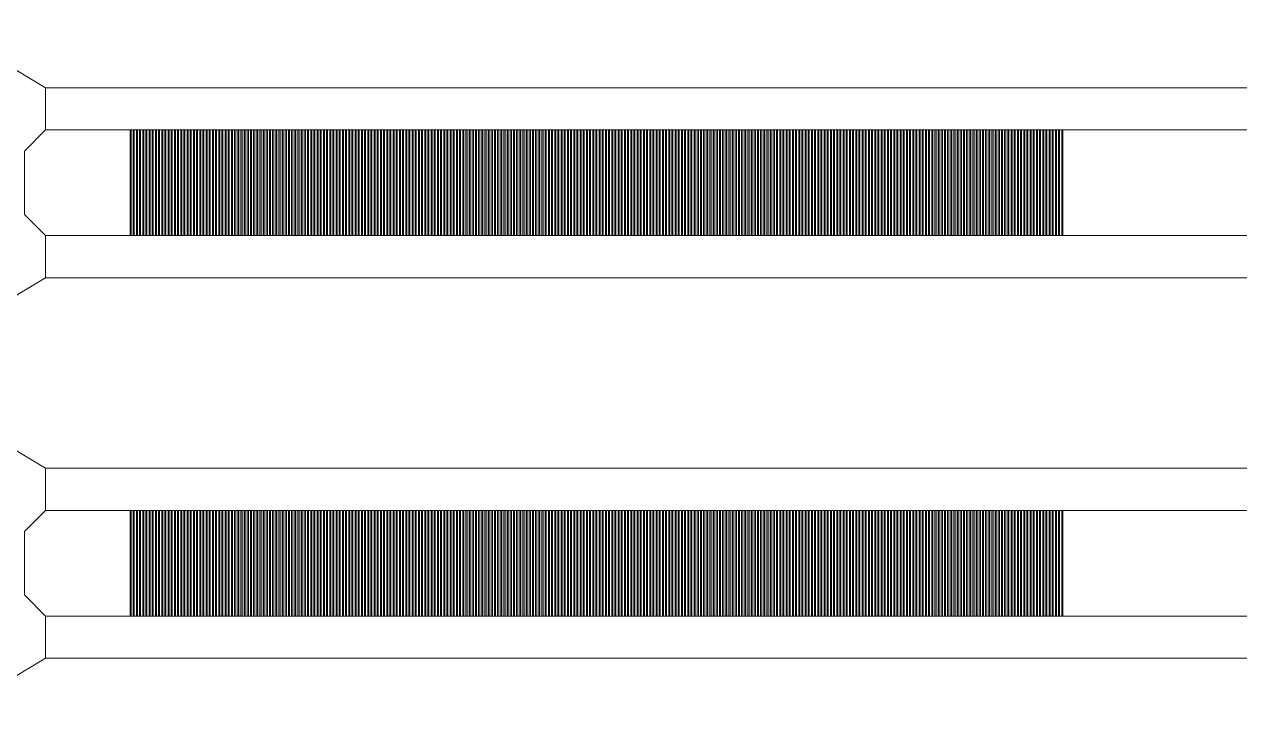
# Model space of a CAD drawing. Extents: x 1000 to 49000, y 2919 to 77300.
# Drawn here: x 39820 to 40395, y 40450 to 40780 of the extents above; entities that cross this region are included whole.
import ezdxf

# ---------------------------------------------------------------- set-up
doc = ezdxf.new("R2010")
doc.units = 13
doc.layers.add('Outer', color=1, linetype='Continuous', lineweight=0, true_color=0xff0000)

msp = doc.modelspace()

# ---------------------------------------------------------------- linework, layer by layer
at = {"layer": 'Outer'}
for points in [[(39780, 40780), (39830, 40750), (39830, 40730), (39820, 40720), (39820, 40690), (39830, 40680), (39830, 40660), (39780, 40630)], [(39830, 40730), (39830, 40750), (41340, 40750), (41340, 40730), (39830, 40730)], [(39870.5, 40680), (39870, 40680), (39870, 40730), (39870.5, 40730), (39870.5, 40680)], [(39872, 40680), (39871.5, 40680), (39871.5, 40730), (39872, 40730), (39872, 40680)], [(39873.5, 40680), (39873, 40680), (39873, 40730), (39873.5, 40730), (39873.5, 40680)], [(39875, 40680), (39874.5, 40680), (39874.5, 40730), (39875, 40730), (39875, 40680)], [(39876.5, 40680), (39876, 40680), (39876, 40730), (39876.5, 40730), (39876.5, 40680)], [(39878, 40680), (39877.5, 40680), (39877.5, 40730), (39878, 40730), (39878, 40680)], [(39879.5, 40680), (39879, 40680), (39879, 40730), (39879.5, 40730), (39879.5, 40680)], [(39881, 40680), (39880.5, 40680), (39880.5, 40730), (39881, 40730), (39881, 40680)], [(39882.5, 40680), (39882, 40680), (39882, 40730), (39882.5, 40730), (39882.5, 40680)], [(39884, 40680), (39883.5, 40680), (39883.5, 40730), (39884, 40730), (39884, 40680)], [(39885.5, 40680), (39885, 40680), (39885, 40730), (39885.5, 40730), (39885.5, 40680)], [(39887, 40680), (39886.5, 40680), (39886.5, 40730), (39887, 40730), (39887, 40680)], [(39888.5, 40680), (39888, 40680), (39888, 40730), (39888.5, 40730), (39888.5, 40680)], [(39890, 40680), (39889.5, 40680), (39889.5, 40730), (39890, 40730), (39890, 40680)], [(39891.5, 40680), (39891, 40680), (39891, 40730), (39891.5, 40730), (39891.5, 40680)], [(39893, 40680), (39892.5, 40680), (39892.5, 40730), (39893, 40730), (39893, 40680)], [(39894.5, 40680), (39894, 40680), (39894, 40730), (39894.5, 40730), (39894.5, 40680)], [(39896, 40680), (39895.5, 40680), (39895.5, 40730), (39896, 40730), (39896, 40680)], [(39897.5, 40680), (39897, 40680), (39897, 40730), (39897.5, 40730), (39897.5, 40680)], [(39899, 40680), (39898.5, 40680), (39898.5, 40730), (39899, 40730), (39899, 40680)], [(39900.5, 40680), (39900, 40680), (39900, 40730), (39900.5, 40730), (39900.5, 40680)], [(39902, 40680), (39901.5, 40680), (39901.5, 40730), (39902, 40730), (39902, 40680)], [(39903.5, 40680), (39903, 40680), (39903, 40730), (39903.5, 40730), (39903.5, 40680)], [(39905, 40680), (39904.5, 40680), (39904.5, 40730), (39905, 40730), (39905, 40680)], [(39906.5, 40680), (39906, 40680), (39906, 40730), (39906.5, 40730), (39906.5, 40680)], [(39908, 40680), (39907.5, 40680), (39907.5, 40730), (39908, 40730), (39908, 40680)], [(39909.5, 40680), (39909, 40680), (39909, 40730), (39909.5, 40730), (39909.5, 40680)], [(39911, 40680), (39910.5, 40680), (39910.5, 40730), (39911, 40730), (39911, 40680)], [(39912.5, 40680), (39912, 40680), (39912, 40730), (39912.5, 40730), (39912.5, 40680)], [(39914, 40680), (39913.5, 40680), (39913.5, 40730), (39914, 40730), (39914, 40680)], [(39915.5, 40680), (39915, 40680), (39915, 40730), (39915.5, 40730), (39915.5, 40680)], [(39917, 40680), (39916.5, 40680), (39916.5, 40730), (39917, 40730), (39917, 40680)], [(39918.5, 40680), (39918, 40680), (39918, 40730), (39918.5, 40730), (39918.5, 40680)], [(39920, 40680), (39919.5, 40680), (39919.5, 40730), (39920, 40730), (39920, 40680)], [(39921.5, 40680), (39921, 40680), (39921, 40730), (39921.5, 40730), (39921.5, 40680)], [(39923, 40680), (39922.5, 40680), (39922.5, 40730), (39923, 40730), (39923, 40680)], [(39924.5, 40680), (39924, 40680), (39924, 40730), (39924.5, 40730), (39924.5, 40680)], [(39926, 40680), (39925.5, 40680), (39925.5, 40730), (39926, 40730), (39926, 40680)], [(39927.5, 40680), (39927, 40680), (39927, 40730), (39927.5, 40730), (39927.5, 40680)], [(39929, 40680), (39928.5, 40680), (39928.5, 40730), (39929, 40730), (39929, 40680)], [(39930.5, 40680), (39930, 40680), (39930, 40730), (39930.5, 40730), (39930.5, 40680)], [(39932, 40680), (39931.5, 40680), (39931.5, 40730), (39932, 40730), (39932, 40680)], [(39933.5, 40680), (39933, 40680), (39933, 40730), (39933.5, 40730), (39933.5, 40680)], [(39935, 40680), (39934.5, 40680), (39934.5, 40730), (39935, 40730), (39935, 40680)], [(39936.5, 40680), (39936, 40680), (39936, 40730), (39936.5, 40730), (39936.5, 40680)], [(39938, 40680), (39937.5, 40680), (39937.5, 40730), (39938, 40730), (39938, 40680)], [(39939.5, 40680), (39939, 40680), (39939, 40730), (39939.5, 40730), (39939.5, 40680)], [(39941, 40680), (39940.5, 40680), (39940.5, 40730), (39941, 40730), (39941, 40680)], [(39942.5, 40680), (39942, 40680), (39942, 40730), (39942.5, 40730), (39942.5, 40680)], [(39944, 40680), (39943.5, 40680), (39943.5, 40730), (39944, 40730), (39944, 40680)], [(39945.5, 40680), (39945, 40680), (39945, 40730), (39945.5, 40730), (39945.5, 40680)], [(39947, 40680), (39946.5, 40680), (39946.5, 40730), (39947, 40730), (39947, 40680)], [(39948.5, 40680), (39948, 40680), (39948, 40730), (39948.5, 40730), (39948.5, 40680)], [(39950, 40680), (39949.5, 40680), (39949.5, 40730), (39950, 40730), (39950, 40680)], [(39951.5, 40680), (39951, 40680), (39951, 40730), (39951.5, 40730), (39951.5, 40680)], [(39953, 40680), (39952.5, 40680), (39952.5, 40730), (39953, 40730), (39953, 40680)], [(39954.5, 40680), (39954, 40680), (39954, 40730), (39954.5, 40730), (39954.5, 40680)], [(39956, 40680), (39955.5, 40680), (39955.5, 40730), (39956, 40730), (39956, 40680)], [(39957.5, 40680), (39957, 40680), (39957, 40730), (39957.5, 40730), (39957.5, 40680)], [(39959, 40680), (39958.5, 40680), (39958.5, 40730), (39959, 40730), (39959, 40680)], [(39960.5, 40680), (39960, 40680), (39960, 40730), (39960.5, 40730), (39960.5, 40680)], [(39962, 40680), (39961.5, 40680), (39961.5, 40730), (39962, 40730), (39962, 40680)], [(39963.5, 40680), (39963, 40680), (39963, 40730), (39963.5, 40730), (39963.5, 40680)], [(39965, 40680), (39964.5, 40680), (39964.5, 40730), (39965, 40730), (39965, 40680)], [(39966.5, 40680), (39966, 40680), (39966, 40730), (39966.5, 40730), (39966.5, 40680)], [(39968, 40680), (39967.5, 40680), (39967.5, 40730), (39968, 40730), (39968, 40680)], [(39969.5, 40680), (39969, 40680), (39969, 40730), (39969.5, 40730), (39969.5, 40680)], [(39971, 40680), (39970.5, 40680), (39970.5, 40730), (39971, 40730), (39971, 40680)], [(39972.5, 40680), (39972, 40680), (39972, 40730), (39972.5, 40730), (39972.5, 40680)], [(39974, 40680), (39973.5, 40680), (39973.5, 40730), (39974, 40730), (39974, 40680)], [(39975.5, 40680), (39975, 40680), (39975, 40730), (39975.5, 40730), (39975.5, 40680)], [(39977, 40680), (39976.5, 40680), (39976.5, 40730), (39977, 40730), (39977, 40680)], [(39978.5, 40680), (39978, 40680), (39978, 40730), (39978.5, 40730), (39978.5, 40680)], [(39980, 40680), (39979.5, 40680), (39979.5, 40730), (39980, 40730), (39980, 40680)], [(39981.5, 40680), (39981, 40680), (39981, 40730), (39981.5, 40730), (39981.5, 40680)], [(39983, 40680), (39982.5, 40680), (39982.5, 40730), (39983, 40730), (39983, 40680)], [(39984.5, 40680), (39984, 40680), (39984, 40730), (39984.5, 40730), (39984.5, 40680)], [(39986, 40680), (39985.5, 40680), (39985.5, 40730), (39986, 40730), (39986, 40680)], [(39987.5, 40680), (39987, 40680), (39987, 40730), (39987.5, 40730), (39987.5, 40680)], [(39989, 40680), (39988.5, 40680), (39988.5, 40730), (39989, 40730), (39989, 40680)], [(39990.5, 40680), (39990, 40680), (39990, 40730), (39990.5, 40730), (39990.5, 40680)], [(39992, 40680), (39991.5, 40680), (39991.5, 40730), (39992, 40730), (39992, 40680)], [(39993.5, 40680), (39993, 40680), (39993, 40730), (39993.5, 40730), (39993.5, 40680)], [(39995, 40680), (39994.5, 40680), (39994.5, 40730), (39995, 40730), (39995, 40680)], [(39996.5, 40680), (39996, 40680), (39996, 40730), (39996.5, 40730), (39996.5, 40680)], [(39998, 40680), (39997.5, 40680), (39997.5, 40730), (39998, 40730), (39998, 40680)], [(39999.5, 40680), (39999, 40680), (39999, 40730), (39999.5, 40730), (39999.5, 40680)], [(40001, 40680), (40000.5, 40680), (40000.5, 40730), (40001, 40730), (40001, 40680)], [(40002.5, 40680), (40002, 40680), (40002, 40730), (40002.5, 40730), (40002.5, 40680)], [(40004, 40680), (40003.5, 40680), (40003.5, 40730), (40004, 40730), (40004, 40680)], [(40005.5, 40680), (40005, 40680), (40005, 40730), (40005.5, 40730), (40005.5, 40680)], [(40007, 40680), (40006.5, 40680), (40006.5, 40730), (40007, 40730), (40007, 40680)], [(40008.5, 40680), (40008, 40680), (40008, 40730), (40008.5, 40730), (40008.5, 40680)], [(40010, 40680), (40009.5, 40680), (40009.5, 40730), (40010, 40730), (40010, 40680)], [(40011.5, 40680), (40011, 40680), (40011, 40730), (40011.5, 40730), (40011.5, 40680)], [(40013, 40680), (40012.5, 40680), (40012.5, 40730), (40013, 40730), (40013, 40680)], [(40014.5, 40680), (40014, 40680), (40014, 40730), (40014.5, 40730), (40014.5, 40680)], [(40016, 40680), (40015.5, 40680), (40015.5, 40730), (40016, 40730), (40016, 40680)], [(40017.5, 40680), (40017, 40680), (40017, 40730), (40017.5, 40730), (40017.5, 40680)], [(40019, 40680), (40018.5, 40680), (40018.5, 40730), (40019, 40730), (40019, 40680)], [(40020.5, 40680), (40020, 40680), (40020, 40730), (40020.5, 40730), (40020.5, 40680)], [(40022, 40680), (40021.5, 40680), (40021.5, 40730), (40022, 40730), (40022, 40680)], [(40023.5, 40680), (40023, 40680), (40023, 40730), (40023.5, 40730), (40023.5, 40680)], [(40025, 40680), (40024.5, 40680), (40024.5, 40730), (40025, 40730), (40025, 40680)], [(40026.5, 40680), (40026, 40680), (40026, 40730), (40026.5, 40730), (40026.5, 40680)], [(40028, 40680), (40027.5, 40680), (40027.5, 40730), (40028, 40730), (40028, 40680)], [(40029.5, 40680), (40029, 40680), (40029, 40730), (40029.5, 40730), (40029.5, 40680)], [(40031, 40680), (40030.5, 40680), (40030.5, 40730), (40031, 40730), (40031, 40680)], [(40032.5, 40680), (40032, 40680), (40032, 40730), (40032.5, 40730), (40032.5, 40680)], [(40034, 40680), (40033.5, 40680), (40033.5, 40730), (40034, 40730), (40034, 40680)], [(40035.5, 40680), (40035, 40680), (40035, 40730), (40035.5, 40730), (40035.5, 40680)], [(40037, 40680), (40036.5, 40680), (40036.5, 40730), (40037, 40730), (40037, 40680)], [(40038.5, 40680), (40038, 40680), (40038, 40730), (40038.5, 40730), (40038.5, 40680)], [(40040, 40680), (40039.5, 40680), (40039.5, 40730), (40040, 40730), (40040, 40680)], [(40041.5, 40680), (40041, 40680), (40041, 40730), (40041.5, 40730), (40041.5, 40680)], [(40043, 40680), (40042.5, 40680), (40042.5, 40730), (40043, 40730), (40043, 40680)], [(40044.5, 40680), (40044, 40680), (40044, 40730), (40044.5, 40730), (40044.5, 40680)], [(40046, 40680), (40045.5, 40680), (40045.5, 40730), (40046, 40730), (40046, 40680)], [(40047.5, 40680), (40047, 40680), (40047, 40730), (40047.5, 40730), (40047.5, 40680)], [(40049, 40680), (40048.5, 40680), (40048.5, 40730), (40049, 40730), (40049, 40680)], [(40050.5, 40680), (40050, 40680), (40050, 40730), (40050.5, 40730), (40050.5, 40680)], [(40052, 40680), (40051.5, 40680), (40051.5, 40730), (40052, 40730), (40052, 40680)], [(40053.5, 40680), (40053, 40680), (40053, 40730), (40053.5, 40730), (40053.5, 40680)], [(40055, 40680), (40054.5, 40680), (40054.5, 40730), (40055, 40730), (40055, 40680)], [(40056.5, 40680), (40056, 40680), (40056, 40730), (40056.5, 40730), (40056.5, 40680)], [(40058, 40680), (40057.5, 40680), (40057.5, 40730), (40058, 40730), (40058, 40680)], [(40059.5, 40680), (40059, 40680), (40059, 40730), (40059.5, 40730), (40059.5, 40680)], [(40061, 40680), (40060.5, 40680), (40060.5, 40730), (40061, 40730), (40061, 40680)], [(40062.5, 40680), (40062, 40680), (40062, 40730), (40062.5, 40730), (40062.5, 40680)], [(40064, 40680), (40063.5, 40680), (40063.5, 40730), (40064, 40730), (40064, 40680)], [(40065.5, 40680), (40065, 40680), (40065, 40730), (40065.5, 40730), (40065.5, 40680)], [(40067, 40680), (40066.5, 40680), (40066.5, 40730), (40067, 40730), (40067, 40680)], [(40068.5, 40680), (40068, 40680), (40068, 40730), (40068.5, 40730), (40068.5, 40680)], [(40070, 40680), (40069.5, 40680), (40069.5, 40730), (40070, 40730), (40070, 40680)], [(40071.5, 40680), (40071, 40680), (40071, 40730), (40071.5, 40730), (40071.5, 40680)], [(40073, 40680), (40072.5, 40680), (40072.5, 40730), (40073, 40730), (40073, 40680)], [(40074.5, 40680), (40074, 40680), (40074, 40730), (40074.5, 40730), (40074.5, 40680)], [(40076, 40680), (40075.5, 40680), (40075.5, 40730), (40076, 40730), (40076, 40680)], [(40077.5, 40680), (40077, 40680), (40077, 40730), (40077.5, 40730), (40077.5, 40680)], [(40079, 40680), (40078.5, 40680), (40078.5, 40730), (40079, 40730), (40079, 40680)], [(40080.5, 40680), (40080, 40680), (40080, 40730), (40080.5, 40730), (40080.5, 40680)], [(40082, 40680), (40081.5, 40680), (40081.5, 40730), (40082, 40730), (40082, 40680)], [(40083.5, 40680), (40083, 40680), (40083, 40730), (40083.5, 40730), (40083.5, 40680)], [(40085, 40680), (40084.5, 40680), (40084.5, 40730), (40085, 40730), (40085, 40680)], [(40086.5, 40680), (40086, 40680), (40086, 40730), (40086.5, 40730), (40086.5, 40680)], [(40088, 40680), (40087.5, 40680), (40087.5, 40730), (40088, 40730), (40088, 40680)], [(40089.5, 40680), (40089, 40680), (40089, 40730), (40089.5, 40730), (40089.5, 40680)], [(40091, 40680), (40090.5, 40680), (40090.5, 40730), (40091, 40730), (40091, 40680)], [(40092.5, 40680), (40092, 40680), (40092, 40730), (40092.5, 40730), (40092.5, 40680)], [(40094, 40680), (40093.5, 40680), (40093.5, 40730), (40094, 40730), (40094, 40680)], [(40095.5, 40680), (40095, 40680), (40095, 40730), (40095.5, 40730), (40095.5, 40680)], [(40097, 40680), (40096.5, 40680), (40096.5, 40730), (40097, 40730), (40097, 40680)], [(40098.5, 40680), (40098, 40680), (40098, 40730), (40098.5, 40730), (40098.5, 40680)], [(40100, 40680), (40099.5, 40680), (40099.5, 40730), (40100, 40730), (40100, 40680)], [(40101.5, 40680), (40101, 40680), (40101, 40730), (40101.5, 40730), (40101.5, 40680)], [(40103, 40680), (40102.5, 40680), (40102.5, 40730), (40103, 40730), (40103, 40680)], [(40104.5, 40680), (40104, 40680), (40104, 40730), (40104.5, 40730), (40104.5, 40680)], [(40106, 40680), (40105.5, 40680), (40105.5, 40730), (40106, 40730), (40106, 40680)], [(40107.5, 40680), (40107, 40680), (40107, 40730), (40107.5, 40730), (40107.5, 40680)], [(40109, 40680), (40108.5, 40680), (40108.5, 40730), (40109, 40730), (40109, 40680)], [(40110.5, 40680), (40110, 40680), (40110, 40730), (40110.5, 40730), (40110.5, 40680)], [(40112, 40680), (40111.5, 40680), (40111.5, 40730), (40112, 40730), (40112, 40680)], [(40113.5, 40680), (40113, 40680), (40113, 40730), (40113.5, 40730), (40113.5, 40680)], [(40115, 40680), (40114.5, 40680), (40114.5, 40730), (40115, 40730), (40115, 40680)], [(40116.5, 40680), (40116, 40680), (40116, 40730), (40116.5, 40730), (40116.5, 40680)], [(40118, 40680), (40117.5, 40680), (40117.5, 40730), (40118, 40730), (40118, 40680)], [(40119.5, 40680), (40119, 40680), (40119, 40730), (40119.5, 40730), (40119.5, 40680)], [(40121, 40680), (40120.5, 40680), (40120.5, 40730), (40121, 40730), (40121, 40680)], [(40122.5, 40680), (40122, 40680), (40122, 40730), (40122.5, 40730), (40122.5, 40680)], [(40124, 40680), (40123.5, 40680), (40123.5, 40730), (40124, 40730), (40124, 40680)], [(40125.5, 40680), (40125, 40680), (40125, 40730), (40125.5, 40730), (40125.5, 40680)], [(40127, 40680), (40126.5, 40680), (40126.5, 40730), (40127, 40730), (40127, 40680)], [(40128.5, 40680), (40128, 40680), (40128, 40730), (40128.5, 40730), (40128.5, 40680)], [(40130, 40680), (40129.5, 40680), (40129.5, 40730), (40130, 40730), (40130, 40680)], [(40131.5, 40680), (40131, 40680), (40131, 40730), (40131.5, 40730), (40131.5, 40680)], [(40133, 40680), (40132.5, 40680), (40132.5, 40730), (40133, 40730), (40133, 40680)], [(40134.5, 40680), (40134, 40680), (40134, 40730), (40134.5, 40730), (40134.5, 40680)], [(40136, 40680), (40135.5, 40680), (40135.5, 40730), (40136, 40730), (40136, 40680)], [(40137.5, 40680), (40137, 40680), (40137, 40730), (40137.5, 40730), (40137.5, 40680)], [(40139, 40680), (40138.5, 40680), (40138.5, 40730), (40139, 40730), (40139, 40680)], [(40140.5, 40680), (40140, 40680), (40140, 40730), (40140.5, 40730), (40140.5, 40680)], [(40142, 40680), (40141.5, 40680), (40141.5, 40730), (40142, 40730), (40142, 40680)], [(40143.5, 40680), (40143, 40680), (40143, 40730), (40143.5, 40730), (40143.5, 40680)], [(40145, 40680), (40144.5, 40680), (40144.5, 40730), (40145, 40730), (40145, 40680)], [(40146.5, 40680), (40146, 40680), (40146, 40730), (40146.5, 40730), (40146.5, 40680)], [(40148, 40680), (40147.5, 40680), (40147.5, 40730), (40148, 40730), (40148, 40680)], [(40149.5, 40680), (40149, 40680), (40149, 40730), (40149.5, 40730), (40149.5, 40680)], [(40151, 40680), (40150.5, 40680), (40150.5, 40730), (40151, 40730), (40151, 40680)], [(40152.5, 40680), (40152, 40680), (40152, 40730), (40152.5, 40730), (40152.5, 40680)], [(40154, 40680), (40153.5, 40680), (40153.5, 40730), (40154, 40730), (40154, 40680)], [(40155.5, 40680), (40155, 40680), (40155, 40730), (40155.5, 40730), (40155.5, 40680)], [(40157, 40680), (40156.5, 40680), (40156.5, 40730), (40157, 40730), (40157, 40680)], [(40158.5, 40680), (40158, 40680), (40158, 40730), (40158.5, 40730), (40158.5, 40680)], [(40160, 40680), (40159.5, 40680), (40159.5, 40730), (40160, 40730), (40160, 40680)], [(40161.5, 40680), (40161, 40680), (40161, 40730), (40161.5, 40730), (40161.5, 40680)], [(40163, 40680), (40162.5, 40680), (40162.5, 40730), (40163, 40730), (40163, 40680)], [(40164.5, 40680), (40164, 40680), (40164, 40730), (40164.5, 40730), (40164.5, 40680)], [(40166, 40680), (40165.5, 40680), (40165.5, 40730), (40166, 40730), (40166, 40680)], [(40167.5, 40680), (40167, 40680), (40167, 40730), (40167.5, 40730), (40167.5, 40680)], [(40169, 40680), (40168.5, 40680), (40168.5, 40730), (40169, 40730), (40169, 40680)], [(40170.5, 40680), (40170, 40680), (40170, 40730), (40170.5, 40730), (40170.5, 40680)], [(40172, 40680), (40171.5, 40680), (40171.5, 40730), (40172, 40730), (40172, 40680)], [(40173.5, 40680), (40173, 40680), (40173, 40730), (40173.5, 40730), (40173.5, 40680)], [(40175, 40680), (40174.5, 40680), (40174.5, 40730), (40175, 40730), (40175, 40680)], [(40176.5, 40680), (40176, 40680), (40176, 40730), (40176.5, 40730), (40176.5, 40680)], [(40178, 40680), (40177.5, 40680), (40177.5, 40730), (40178, 40730), (40178, 40680)], [(40179.5, 40680), (40179, 40680), (40179, 40730), (40179.5, 40730), (40179.5, 40680)], [(40181, 40680), (40180.5, 40680), (40180.5, 40730), (40181, 40730), (40181, 40680)], [(40182.5, 40680), (40182, 40680), (40182, 40730), (40182.5, 40730), (40182.5, 40680)], [(40184, 40680), (40183.5, 40680), (40183.5, 40730), (40184, 40730), (40184, 40680)], [(40185.5, 40680), (40185, 40680), (40185, 40730), (40185.5, 40730), (40185.5, 40680)], [(40187, 40680), (40186.5, 40680), (40186.5, 40730), (40187, 40730), (40187, 40680)], [(40188.5, 40680), (40188, 40680), (40188, 40730), (40188.5, 40730), (40188.5, 40680)], [(40190, 40680), (40189.5, 40680), (40189.5, 40730), (40190, 40730), (40190, 40680)], [(40191.5, 40680), (40191, 40680), (40191, 40730), (40191.5, 40730), (40191.5, 40680)], [(40193, 40680), (40192.5, 40680), (40192.5, 40730), (40193, 40730), (40193, 40680)], [(40194.5, 40680), (40194, 40680), (40194, 40730), (40194.5, 40730), (40194.5, 40680)], [(40196, 40680), (40195.5, 40680), (40195.5, 40730), (40196, 40730), (40196, 40680)], [(40197.5, 40680), (40197, 40680), (40197, 40730), (40197.5, 40730), (40197.5, 40680)], [(40199, 40680), (40198.5, 40680), (40198.5, 40730), (40199, 40730), (40199, 40680)], [(40200.5, 40680), (40200, 40680), (40200, 40730), (40200.5, 40730), (40200.5, 40680)], [(40202, 40680), (40201.5, 40680), (40201.5, 40730), (40202, 40730), (40202, 40680)], [(40203.5, 40680), (40203, 40680), (40203, 40730), (40203.5, 40730), (40203.5, 40680)], [(40205, 40680), (40204.5, 40680), (40204.5, 40730), (40205, 40730), (40205, 40680)], [(40206.5, 40680), (40206, 40680), (40206, 40730), (40206.5, 40730), (40206.5, 40680)], [(40208, 40680), (40207.5, 40680), (40207.5, 40730), (40208, 40730), (40208, 40680)], [(40209.5, 40680), (40209, 40680), (40209, 40730), (40209.5, 40730), (40209.5, 40680)], [(40211, 40680), (40210.5, 40680), (40210.5, 40730), (40211, 40730), (40211, 40680)], [(40212.5, 40680), (40212, 40680), (40212, 40730), (40212.5, 40730), (40212.5, 40680)], [(40214, 40680), (40213.5, 40680), (40213.5, 40730), (40214, 40730), (40214, 40680)], [(40215.5, 40680), (40215, 40680), (40215, 40730), (40215.5, 40730), (40215.5, 40680)], [(40217, 40680), (40216.5, 40680), (40216.5, 40730), (40217, 40730), (40217, 40680)], [(40218.5, 40680), (40218, 40680), (40218, 40730), (40218.5, 40730), (40218.5, 40680)], [(40220, 40680), (40219.5, 40680), (40219.5, 40730), (40220, 40730), (40220, 40680)], [(40221.5, 40680), (40221, 40680), (40221, 40730), (40221.5, 40730), (40221.5, 40680)], [(40223, 40680), (40222.5, 40680), (40222.5, 40730), (40223, 40730), (40223, 40680)], [(40224.5, 40680), (40224, 40680), (40224, 40730), (40224.5, 40730), (40224.5, 40680)], [(40226, 40680), (40225.5, 40680), (40225.5, 40730), (40226, 40730), (40226, 40680)], [(40227.5, 40680), (40227, 40680), (40227, 40730), (40227.5, 40730), (40227.5, 40680)], [(40229, 40680), (40228.5, 40680), (40228.5, 40730), (40229, 40730), (40229, 40680)], [(40230.5, 40680), (40230, 40680), (40230, 40730), (40230.5, 40730), (40230.5, 40680)], [(40232, 40680), (40231.5, 40680), (40231.5, 40730), (40232, 40730), (40232, 40680)], [(40233.5, 40680), (40233, 40680), (40233, 40730), (40233.5, 40730), (40233.5, 40680)], [(40235, 40680), (40234.5, 40680), (40234.5, 40730), (40235, 40730), (40235, 40680)], [(40236.5, 40680), (40236, 40680), (40236, 40730), (40236.5, 40730), (40236.5, 40680)], [(40238, 40680), (40237.5, 40680), (40237.5, 40730), (40238, 40730), (40238, 40680)], [(40239.5, 40680), (40239, 40680), (40239, 40730), (40239.5, 40730), (40239.5, 40680)], [(40241, 40680), (40240.5, 40680), (40240.5, 40730), (40241, 40730), (40241, 40680)], [(40242.5, 40680), (40242, 40680), (40242, 40730), (40242.5, 40730), (40242.5, 40680)], [(40244, 40680), (40243.5, 40680), (40243.5, 40730), (40244, 40730), (40244, 40680)], [(40245.5, 40680), (40245, 40680), (40245, 40730), (40245.5, 40730), (40245.5, 40680)], [(40247, 40680), (40246.5, 40680), (40246.5, 40730), (40247, 40730), (40247, 40680)], [(40248.5, 40680), (40248, 40680), (40248, 40730), (40248.5, 40730), (40248.5, 40680)], [(40250, 40680), (40249.5, 40680), (40249.5, 40730), (40250, 40730), (40250, 40680)], [(40251.5, 40680), (40251, 40680), (40251, 40730), (40251.5, 40730), (40251.5, 40680)], [(40253, 40680), (40252.5, 40680), (40252.5, 40730), (40253, 40730), (40253, 40680)], [(40254.5, 40680), (40254, 40680), (40254, 40730), (40254.5, 40730), (40254.5, 40680)], [(40256, 40680), (40255.5, 40680), (40255.5, 40730), (40256, 40730), (40256, 40680)], [(40257.5, 40680), (40257, 40680), (40257, 40730), (40257.5, 40730), (40257.5, 40680)], [(40259, 40680), (40258.5, 40680), (40258.5, 40730), (40259, 40730), (40259, 40680)], [(40260.5, 40680), (40260, 40680), (40260, 40730), (40260.5, 40730), (40260.5, 40680)], [(40262, 40680), (40261.5, 40680), (40261.5, 40730), (40262, 40730), (40262, 40680)], [(40263.5, 40680), (40263, 40680), (40263, 40730), (40263.5, 40730), (40263.5, 40680)], [(40265, 40680), (40264.5, 40680), (40264.5, 40730), (40265, 40730), (40265, 40680)], [(40266.5, 40680), (40266, 40680), (40266, 40730), (40266.5, 40730), (40266.5, 40680)], [(40268, 40680), (40267.5, 40680), (40267.5, 40730), (40268, 40730), (40268, 40680)], [(40269.5, 40680), (40269, 40680), (40269, 40730), (40269.5, 40730), (40269.5, 40680)], [(40271, 40680), (40270.5, 40680), (40270.5, 40730), (40271, 40730), (40271, 40680)], [(40272.5, 40680), (40272, 40680), (40272, 40730), (40272.5, 40730), (40272.5, 40680)], [(40274, 40680), (40273.5, 40680), (40273.5, 40730), (40274, 40730), (40274, 40680)], [(40275.5, 40680), (40275, 40680), (40275, 40730), (40275.5, 40730), (40275.5, 40680)], [(40277, 40680), (40276.5, 40680), (40276.5, 40730), (40277, 40730), (40277, 40680)], [(40278.5, 40680), (40278, 40680), (40278, 40730), (40278.5, 40730), (40278.5, 40680)], [(40280, 40680), (40279.5, 40680), (40279.5, 40730), (40280, 40730), (40280, 40680)], [(40281.5, 40680), (40281, 40680), (40281, 40730), (40281.5, 40730), (40281.5, 40680)], [(40283, 40680), (40282.5, 40680), (40282.5, 40730), (40283, 40730), (40283, 40680)], [(40284.5, 40680), (40284, 40680), (40284, 40730), (40284.5, 40730), (40284.5, 40680)], [(40286, 40680), (40285.5, 40680), (40285.5, 40730), (40286, 40730), (40286, 40680)], [(40287.5, 40680), (40287, 40680), (40287, 40730), (40287.5, 40730), (40287.5, 40680)], [(40289, 40680), (40288.5, 40680), (40288.5, 40730), (40289, 40730), (40289, 40680)], [(40290.5, 40680), (40290, 40680), (40290, 40730), (40290.5, 40730), (40290.5, 40680)], [(40292, 40680), (40291.5, 40680), (40291.5, 40730), (40292, 40730), (40292, 40680)], [(40293.5, 40680), (40293, 40680), (40293, 40730), (40293.5, 40730), (40293.5, 40680)], [(40295, 40680), (40294.5, 40680), (40294.5, 40730), (40295, 40730), (40295, 40680)], [(40296.5, 40680), (40296, 40680), (40296, 40730), (40296.5, 40730), (40296.5, 40680)], [(40298, 40680), (40297.5, 40680), (40297.5, 40730), (40298, 40730), (40298, 40680)], [(40299.5, 40680), (40299, 40680), (40299, 40730), (40299.5, 40730), (40299.5, 40680)], [(40301, 40680), (40300.5, 40680), (40300.5, 40730), (40301, 40730), (40301, 40680)], [(40302.5, 40680), (40302, 40680), (40302, 40730), (40302.5, 40730), (40302.5, 40680)], [(40304, 40680), (40303.5, 40680), (40303.5, 40730), (40304, 40730), (40304, 40680)], [(40305.5, 40680), (40305, 40680), (40305, 40730), (40305.5, 40730), (40305.5, 40680)], [(40307, 40680), (40306.5, 40680), (40306.5, 40730), (40307, 40730), (40307, 40680)], [(40308.5, 40680), (40308, 40680), (40308, 40730), (40308.5, 40730), (40308.5, 40680)], [(40310, 40680), (40309.5, 40680), (40309.5, 40730), (40310, 40730), (40310, 40680)], [(40311.5, 40680), (40311, 40680), (40311, 40730), (40311.5, 40730), (40311.5, 40680)], [(39830, 40680), (39830, 40660), (41340, 40660), (41340, 40680), (39830, 40680)], [(39780, 40600), (39830, 40570), (39830, 40550), (39820, 40540), (39820, 40510), (39830, 40500), (39830, 40480), (39780, 40450)], [(39830, 40550), (39830, 40570), (41340, 40570), (41340, 40550), (39830, 40550)], [(39870.5, 40500), (39870, 40500), (39870, 40550), (39870.5, 40550), (39870.5, 40500)], [(39872, 40500), (39871.5, 40500), (39871.5, 40550), (39872, 40550), (39872, 40500)], [(39873.5, 40500), (39873, 40500), (39873, 40550), (39873.5, 40550), (39873.5, 40500)], [(39875, 40500), (39874.5, 40500), (39874.5, 40550), (39875, 40550), (39875, 40500)], [(39876.5, 40500), (39876, 40500), (39876, 40550), (39876.5, 40550), (39876.5, 40500)], [(39878, 40500), (39877.5, 40500), (39877.5, 40550), (39878, 40550), (39878, 40500)], [(39879.5, 40500), (39879, 40500), (39879, 40550), (39879.5, 40550), (39879.5, 40500)], [(39881, 40500), (39880.5, 40500), (39880.5, 40550), (39881, 40550), (39881, 40500)], [(39882.5, 40500), (39882, 40500), (39882, 40550), (39882.5, 40550), (39882.5, 40500)], [(39884, 40500), (39883.5, 40500), (39883.5, 40550), (39884, 40550), (39884, 40500)], [(39885.5, 40500), (39885, 40500), (39885, 40550), (39885.5, 40550), (39885.5, 40500)], [(39887, 40500), (39886.5, 40500), (39886.5, 40550), (39887, 40550), (39887, 40500)], [(39888.5, 40500), (39888, 40500), (39888, 40550), (39888.5, 40550), (39888.5, 40500)], [(39890, 40500), (39889.5, 40500), (39889.5, 40550), (39890, 40550), (39890, 40500)], [(39891.5, 40500), (39891, 40500), (39891, 40550), (39891.5, 40550), (39891.5, 40500)], [(39893, 40500), (39892.5, 40500), (39892.5, 40550), (39893, 40550), (39893, 40500)], [(39894.5, 40500), (39894, 40500), (39894, 40550), (39894.5, 40550), (39894.5, 40500)], [(39896, 40500), (39895.5, 40500), (39895.5, 40550), (39896, 40550), (39896, 40500)], [(39897.5, 40500), (39897, 40500), (39897, 40550), (39897.5, 40550), (39897.5, 40500)], [(39899, 40500), (39898.5, 40500), (39898.5, 40550), (39899, 40550), (39899, 40500)], [(39900.5, 40500), (39900, 40500), (39900, 40550), (39900.5, 40550), (39900.5, 40500)], [(39902, 40500), (39901.5, 40500), (39901.5, 40550), (39902, 40550), (39902, 40500)], [(39903.5, 40500), (39903, 40500), (39903, 40550), (39903.5, 40550), (39903.5, 40500)], [(39905, 40500), (39904.5, 40500), (39904.5, 40550), (39905, 40550), (39905, 40500)], [(39906.5, 40500), (39906, 40500), (39906, 40550), (39906.5, 40550), (39906.5, 40500)], [(39908, 40500), (39907.5, 40500), (39907.5, 40550), (39908, 40550), (39908, 40500)], [(39909.5, 40500), (39909, 40500), (39909, 40550), (39909.5, 40550), (39909.5, 40500)], [(39911, 40500), (39910.5, 40500), (39910.5, 40550), (39911, 40550), (39911, 40500)], [(39912.5, 40500), (39912, 40500), (39912, 40550), (39912.5, 40550), (39912.5, 40500)], [(39914, 40500), (39913.5, 40500), (39913.5, 40550), (39914, 40550), (39914, 40500)], [(39915.5, 40500), (39915, 40500), (39915, 40550), (39915.5, 40550), (39915.5, 40500)], [(39917, 40500), (39916.5, 40500), (39916.5, 40550), (39917, 40550), (39917, 40500)], [(39918.5, 40500), (39918, 40500), (39918, 40550), (39918.5, 40550), (39918.5, 40500)], [(39920, 40500), (39919.5, 40500), (39919.5, 40550), (39920, 40550), (39920, 40500)], [(39921.5, 40500), (39921, 40500), (39921, 40550), (39921.5, 40550), (39921.5, 40500)], [(39923, 40500), (39922.5, 40500), (39922.5, 40550), (39923, 40550), (39923, 40500)], [(39924.5, 40500), (39924, 40500), (39924, 40550), (39924.5, 40550), (39924.5, 40500)], [(39926, 40500), (39925.5, 40500), (39925.5, 40550), (39926, 40550), (39926, 40500)], [(39927.5, 40500), (39927, 40500), (39927, 40550), (39927.5, 40550), (39927.5, 40500)], [(39929, 40500), (39928.5, 40500), (39928.5, 40550), (39929, 40550), (39929, 40500)], [(39930.5, 40500), (39930, 40500), (39930, 40550), (39930.5, 40550), (39930.5, 40500)], [(39932, 40500), (39931.5, 40500), (39931.5, 40550), (39932, 40550), (39932, 40500)], [(39933.5, 40500), (39933, 40500), (39933, 40550), (39933.5, 40550), (39933.5, 40500)], [(39935, 40500), (39934.5, 40500), (39934.5, 40550), (39935, 40550), (39935, 40500)], [(39936.5, 40500), (39936, 40500), (39936, 40550), (39936.5, 40550), (39936.5, 40500)], [(39938, 40500), (39937.5, 40500), (39937.5, 40550), (39938, 40550), (39938, 40500)], [(39939.5, 40500), (39939, 40500), (39939, 40550), (39939.5, 40550), (39939.5, 40500)], [(39941, 40500), (39940.5, 40500), (39940.5, 40550), (39941, 40550), (39941, 40500)], [(39942.5, 40500), (39942, 40500), (39942, 40550), (39942.5, 40550), (39942.5, 40500)], [(39944, 40500), (39943.5, 40500), (39943.5, 40550), (39944, 40550), (39944, 40500)], [(39945.5, 40500), (39945, 40500), (39945, 40550), (39945.5, 40550), (39945.5, 40500)], [(39947, 40500), (39946.5, 40500), (39946.5, 40550), (39947, 40550), (39947, 40500)], [(39948.5, 40500), (39948, 40500), (39948, 40550), (39948.5, 40550), (39948.5, 40500)], [(39950, 40500), (39949.5, 40500), (39949.5, 40550), (39950, 40550), (39950, 40500)], [(39951.5, 40500), (39951, 40500), (39951, 40550), (39951.5, 40550), (39951.5, 40500)], [(39953, 40500), (39952.5, 40500), (39952.5, 40550), (39953, 40550), (39953, 40500)], [(39954.5, 40500), (39954, 40500), (39954, 40550), (39954.5, 40550), (39954.5, 40500)], [(39956, 40500), (39955.5, 40500), (39955.5, 40550), (39956, 40550), (39956, 40500)], [(39957.5, 40500), (39957, 40500), (39957, 40550), (39957.5, 40550), (39957.5, 40500)], [(39959, 40500), (39958.5, 40500), (39958.5, 40550), (39959, 40550), (39959, 40500)], [(39960.5, 40500), (39960, 40500), (39960, 40550), (39960.5, 40550), (39960.5, 40500)], [(39962, 40500), (39961.5, 40500), (39961.5, 40550), (39962, 40550), (39962, 40500)], [(39963.5, 40500), (39963, 40500), (39963, 40550), (39963.5, 40550), (39963.5, 40500)], [(39965, 40500), (39964.5, 40500), (39964.5, 40550), (39965, 40550), (39965, 40500)], [(39966.5, 40500), (39966, 40500), (39966, 40550), (39966.5, 40550), (39966.5, 40500)], [(39968, 40500), (39967.5, 40500), (39967.5, 40550), (39968, 40550), (39968, 40500)], [(39969.5, 40500), (39969, 40500), (39969, 40550), (39969.5, 40550), (39969.5, 40500)], [(39971, 40500), (39970.5, 40500), (39970.5, 40550), (39971, 40550), (39971, 40500)], [(39972.5, 40500), (39972, 40500), (39972, 40550), (39972.5, 40550), (39972.5, 40500)], [(39974, 40500), (39973.5, 40500), (39973.5, 40550), (39974, 40550), (39974, 40500)], [(39975.5, 40500), (39975, 40500), (39975, 40550), (39975.5, 40550), (39975.5, 40500)], [(39977, 40500), (39976.5, 40500), (39976.5, 40550), (39977, 40550), (39977, 40500)], [(39978.5, 40500), (39978, 40500), (39978, 40550), (39978.5, 40550), (39978.5, 40500)], [(39980, 40500), (39979.5, 40500), (39979.5, 40550), (39980, 40550), (39980, 40500)], [(39981.5, 40500), (39981, 40500), (39981, 40550), (39981.5, 40550), (39981.5, 40500)], [(39983, 40500), (39982.5, 40500), (39982.5, 40550), (39983, 40550), (39983, 40500)], [(39984.5, 40500), (39984, 40500), (39984, 40550), (39984.5, 40550), (39984.5, 40500)], [(39986, 40500), (39985.5, 40500), (39985.5, 40550), (39986, 40550), (39986, 40500)], [(39987.5, 40500), (39987, 40500), (39987, 40550), (39987.5, 40550), (39987.5, 40500)], [(39989, 40500), (39988.5, 40500), (39988.5, 40550), (39989, 40550), (39989, 40500)], [(39990.5, 40500), (39990, 40500), (39990, 40550), (39990.5, 40550), (39990.5, 40500)], [(39992, 40500), (39991.5, 40500), (39991.5, 40550), (39992, 40550), (39992, 40500)], [(39993.5, 40500), (39993, 40500), (39993, 40550), (39993.5, 40550), (39993.5, 40500)], [(39995, 40500), (39994.5, 40500), (39994.5, 40550), (39995, 40550), (39995, 40500)], [(39996.5, 40500), (39996, 40500), (39996, 40550), (39996.5, 40550), (39996.5, 40500)], [(39998, 40500), (39997.5, 40500), (39997.5, 40550), (39998, 40550), (39998, 40500)], [(39999.5, 40500), (39999, 40500), (39999, 40550), (39999.5, 40550), (39999.5, 40500)], [(40001, 40500), (40000.5, 40500), (40000.5, 40550), (40001, 40550), (40001, 40500)], [(40002.5, 40500), (40002, 40500), (40002, 40550), (40002.5, 40550), (40002.5, 40500)], [(40004, 40500), (40003.5, 40500), (40003.5, 40550), (40004, 40550), (40004, 40500)], [(40005.5, 40500), (40005, 40500), (40005, 40550), (40005.5, 40550), (40005.5, 40500)], [(40007, 40500), (40006.5, 40500), (40006.5, 40550), (40007, 40550), (40007, 40500)], [(40008.5, 40500), (40008, 40500), (40008, 40550), (40008.5, 40550), (40008.5, 40500)], [(40010, 40500), (40009.5, 40500), (40009.5, 40550), (40010, 40550), (40010, 40500)], [(40011.5, 40500), (40011, 40500), (40011, 40550), (40011.5, 40550), (40011.5, 40500)], [(40013, 40500), (40012.5, 40500), (40012.5, 40550), (40013, 40550), (40013, 40500)], [(40014.5, 40500), (40014, 40500), (40014, 40550), (40014.5, 40550), (40014.5, 40500)], [(40016, 40500), (40015.5, 40500), (40015.5, 40550), (40016, 40550), (40016, 40500)], [(40017.5, 40500), (40017, 40500), (40017, 40550), (40017.5, 40550), (40017.5, 40500)], [(40019, 40500), (40018.5, 40500), (40018.5, 40550), (40019, 40550), (40019, 40500)], [(40020.5, 40500), (40020, 40500), (40020, 40550), (40020.5, 40550), (40020.5, 40500)], [(40022, 40500), (40021.5, 40500), (40021.5, 40550), (40022, 40550), (40022, 40500)], [(40023.5, 40500), (40023, 40500), (40023, 40550), (40023.5, 40550), (40023.5, 40500)], [(40025, 40500), (40024.5, 40500), (40024.5, 40550), (40025, 40550), (40025, 40500)], [(40026.5, 40500), (40026, 40500), (40026, 40550), (40026.5, 40550), (40026.5, 40500)], [(40028, 40500), (40027.5, 40500), (40027.5, 40550), (40028, 40550), (40028, 40500)], [(40029.5, 40500), (40029, 40500), (40029, 40550), (40029.5, 40550), (40029.5, 40500)], [(40031, 40500), (40030.5, 40500), (40030.5, 40550), (40031, 40550), (40031, 40500)], [(40032.5, 40500), (40032, 40500), (40032, 40550), (40032.5, 40550), (40032.5, 40500)], [(40034, 40500), (40033.5, 40500), (40033.5, 40550), (40034, 40550), (40034, 40500)], [(40035.5, 40500), (40035, 40500), (40035, 40550), (40035.5, 40550), (40035.5, 40500)], [(40037, 40500), (40036.5, 40500), (40036.5, 40550), (40037, 40550), (40037, 40500)], [(40038.5, 40500), (40038, 40500), (40038, 40550), (40038.5, 40550), (40038.5, 40500)], [(40040, 40500), (40039.5, 40500), (40039.5, 40550), (40040, 40550), (40040, 40500)], [(40041.5, 40500), (40041, 40500), (40041, 40550), (40041.5, 40550), (40041.5, 40500)], [(40043, 40500), (40042.5, 40500), (40042.5, 40550), (40043, 40550), (40043, 40500)], [(40044.5, 40500), (40044, 40500), (40044, 40550), (40044.5, 40550), (40044.5, 40500)], [(40046, 40500), (40045.5, 40500), (40045.5, 40550), (40046, 40550), (40046, 40500)], [(40047.5, 40500), (40047, 40500), (40047, 40550), (40047.5, 40550), (40047.5, 40500)], [(40049, 40500), (40048.5, 40500), (40048.5, 40550), (40049, 40550), (40049, 40500)], [(40050.5, 40500), (40050, 40500), (40050, 40550), (40050.5, 40550), (40050.5, 40500)], [(40052, 40500), (40051.5, 40500), (40051.5, 40550), (40052, 40550), (40052, 40500)], [(40053.5, 40500), (40053, 40500), (40053, 40550), (40053.5, 40550), (40053.5, 40500)], [(40055, 40500), (40054.5, 40500), (40054.5, 40550), (40055, 40550), (40055, 40500)], [(40056.5, 40500), (40056, 40500), (40056, 40550), (40056.5, 40550), (40056.5, 40500)], [(40058, 40500), (40057.5, 40500), (40057.5, 40550), (40058, 40550), (40058, 40500)], [(40059.5, 40500), (40059, 40500), (40059, 40550), (40059.5, 40550), (40059.5, 40500)], [(40061, 40500), (40060.5, 40500), (40060.5, 40550), (40061, 40550), (40061, 40500)], [(40062.5, 40500), (40062, 40500), (40062, 40550), (40062.5, 40550), (40062.5, 40500)], [(40064, 40500), (40063.5, 40500), (40063.5, 40550), (40064, 40550), (40064, 40500)], [(40065.5, 40500), (40065, 40500), (40065, 40550), (40065.5, 40550), (40065.5, 40500)], [(40067, 40500), (40066.5, 40500), (40066.5, 40550), (40067, 40550), (40067, 40500)], [(40068.5, 40500), (40068, 40500), (40068, 40550), (40068.5, 40550), (40068.5, 40500)], [(40070, 40500), (40069.5, 40500), (40069.5, 40550), (40070, 40550), (40070, 40500)], [(40071.5, 40500), (40071, 40500), (40071, 40550), (40071.5, 40550), (40071.5, 40500)], [(40073, 40500), (40072.5, 40500), (40072.5, 40550), (40073, 40550), (40073, 40500)], [(40074.5, 40500), (40074, 40500), (40074, 40550), (40074.5, 40550), (40074.5, 40500)], [(40076, 40500), (40075.5, 40500), (40075.5, 40550), (40076, 40550), (40076, 40500)], [(40077.5, 40500), (40077, 40500), (40077, 40550), (40077.5, 40550), (40077.5, 40500)], [(40079, 40500), (40078.5, 40500), (40078.5, 40550), (40079, 40550), (40079, 40500)], [(40080.5, 40500), (40080, 40500), (40080, 40550), (40080.5, 40550), (40080.5, 40500)], [(40082, 40500), (40081.5, 40500), (40081.5, 40550), (40082, 40550), (40082, 40500)], [(40083.5, 40500), (40083, 40500), (40083, 40550), (40083.5, 40550), (40083.5, 40500)], [(40085, 40500), (40084.5, 40500), (40084.5, 40550), (40085, 40550), (40085, 40500)], [(40086.5, 40500), (40086, 40500), (40086, 40550), (40086.5, 40550), (40086.5, 40500)], [(40088, 40500), (40087.5, 40500), (40087.5, 40550), (40088, 40550), (40088, 40500)], [(40089.5, 40500), (40089, 40500), (40089, 40550), (40089.5, 40550), (40089.5, 40500)], [(40091, 40500), (40090.5, 40500), (40090.5, 40550), (40091, 40550), (40091, 40500)], [(40092.5, 40500), (40092, 40500), (40092, 40550), (40092.5, 40550), (40092.5, 40500)], [(40094, 40500), (40093.5, 40500), (40093.5, 40550), (40094, 40550), (40094, 40500)], [(40095.5, 40500), (40095, 40500), (40095, 40550), (40095.5, 40550), (40095.5, 40500)], [(40097, 40500), (40096.5, 40500), (40096.5, 40550), (40097, 40550), (40097, 40500)], [(40098.5, 40500), (40098, 40500), (40098, 40550), (40098.5, 40550), (40098.5, 40500)], [(40100, 40500), (40099.5, 40500), (40099.5, 40550), (40100, 40550), (40100, 40500)], [(40101.5, 40500), (40101, 40500), (40101, 40550), (40101.5, 40550), (40101.5, 40500)], [(40103, 40500), (40102.5, 40500), (40102.5, 40550), (40103, 40550), (40103, 40500)], [(40104.5, 40500), (40104, 40500), (40104, 40550), (40104.5, 40550), (40104.5, 40500)], [(40106, 40500), (40105.5, 40500), (40105.5, 40550), (40106, 40550), (40106, 40500)], [(40107.5, 40500), (40107, 40500), (40107, 40550), (40107.5, 40550), (40107.5, 40500)], [(40109, 40500), (40108.5, 40500), (40108.5, 40550), (40109, 40550), (40109, 40500)], [(40110.5, 40500), (40110, 40500), (40110, 40550), (40110.5, 40550), (40110.5, 40500)], [(40112, 40500), (40111.5, 40500), (40111.5, 40550), (40112, 40550), (40112, 40500)], [(40113.5, 40500), (40113, 40500), (40113, 40550), (40113.5, 40550), (40113.5, 40500)], [(40115, 40500), (40114.5, 40500), (40114.5, 40550), (40115, 40550), (40115, 40500)], [(40116.5, 40500), (40116, 40500), (40116, 40550), (40116.5, 40550), (40116.5, 40500)], [(40118, 40500), (40117.5, 40500), (40117.5, 40550), (40118, 40550), (40118, 40500)], [(40119.5, 40500), (40119, 40500), (40119, 40550), (40119.5, 40550), (40119.5, 40500)], [(40121, 40500), (40120.5, 40500), (40120.5, 40550), (40121, 40550), (40121, 40500)], [(40122.5, 40500), (40122, 40500), (40122, 40550), (40122.5, 40550), (40122.5, 40500)], [(40124, 40500), (40123.5, 40500), (40123.5, 40550), (40124, 40550), (40124, 40500)], [(40125.5, 40500), (40125, 40500), (40125, 40550), (40125.5, 40550), (40125.5, 40500)], [(40127, 40500), (40126.5, 40500), (40126.5, 40550), (40127, 40550), (40127, 40500)], [(40128.5, 40500), (40128, 40500), (40128, 40550), (40128.5, 40550), (40128.5, 40500)], [(40130, 40500), (40129.5, 40500), (40129.5, 40550), (40130, 40550), (40130, 40500)], [(40131.5, 40500), (40131, 40500), (40131, 40550), (40131.5, 40550), (40131.5, 40500)], [(40133, 40500), (40132.5, 40500), (40132.5, 40550), (40133, 40550), (40133, 40500)], [(40134.5, 40500), (40134, 40500), (40134, 40550), (40134.5, 40550), (40134.5, 40500)], [(40136, 40500), (40135.5, 40500), (40135.5, 40550), (40136, 40550), (40136, 40500)], [(40137.5, 40500), (40137, 40500), (40137, 40550), (40137.5, 40550), (40137.5, 40500)], [(40139, 40500), (40138.5, 40500), (40138.5, 40550), (40139, 40550), (40139, 40500)], [(40140.5, 40500), (40140, 40500), (40140, 40550), (40140.5, 40550), (40140.5, 40500)], [(40142, 40500), (40141.5, 40500), (40141.5, 40550), (40142, 40550), (40142, 40500)], [(40143.5, 40500), (40143, 40500), (40143, 40550), (40143.5, 40550), (40143.5, 40500)], [(40145, 40500), (40144.5, 40500), (40144.5, 40550), (40145, 40550), (40145, 40500)], [(40146.5, 40500), (40146, 40500), (40146, 40550), (40146.5, 40550), (40146.5, 40500)], [(40148, 40500), (40147.5, 40500), (40147.5, 40550), (40148, 40550), (40148, 40500)], [(40149.5, 40500), (40149, 40500), (40149, 40550), (40149.5, 40550), (40149.5, 40500)], [(40151, 40500), (40150.5, 40500), (40150.5, 40550), (40151, 40550), (40151, 40500)], [(40152.5, 40500), (40152, 40500), (40152, 40550), (40152.5, 40550), (40152.5, 40500)], [(40154, 40500), (40153.5, 40500), (40153.5, 40550), (40154, 40550), (40154, 40500)], [(40155.5, 40500), (40155, 40500), (40155, 40550), (40155.5, 40550), (40155.5, 40500)], [(40157, 40500), (40156.5, 40500), (40156.5, 40550), (40157, 40550), (40157, 40500)], [(40158.5, 40500), (40158, 40500), (40158, 40550), (40158.5, 40550), (40158.5, 40500)], [(40160, 40500), (40159.5, 40500), (40159.5, 40550), (40160, 40550), (40160, 40500)], [(40161.5, 40500), (40161, 40500), (40161, 40550), (40161.5, 40550), (40161.5, 40500)], [(40163, 40500), (40162.5, 40500), (40162.5, 40550), (40163, 40550), (40163, 40500)], [(40164.5, 40500), (40164, 40500), (40164, 40550), (40164.5, 40550), (40164.5, 40500)], [(40166, 40500), (40165.5, 40500), (40165.5, 40550), (40166, 40550), (40166, 40500)], [(40167.5, 40500), (40167, 40500), (40167, 40550), (40167.5, 40550), (40167.5, 40500)], [(40169, 40500), (40168.5, 40500), (40168.5, 40550), (40169, 40550), (40169, 40500)], [(40170.5, 40500), (40170, 40500), (40170, 40550), (40170.5, 40550), (40170.5, 40500)], [(40172, 40500), (40171.5, 40500), (40171.5, 40550), (40172, 40550), (40172, 40500)], [(40173.5, 40500), (40173, 40500), (40173, 40550), (40173.5, 40550), (40173.5, 40500)], [(40175, 40500), (40174.5, 40500), (40174.5, 40550), (40175, 40550), (40175, 40500)], [(40176.5, 40500), (40176, 40500), (40176, 40550), (40176.5, 40550), (40176.5, 40500)], [(40178, 40500), (40177.5, 40500), (40177.5, 40550), (40178, 40550), (40178, 40500)], [(40179.5, 40500), (40179, 40500), (40179, 40550), (40179.5, 40550), (40179.5, 40500)], [(40181, 40500), (40180.5, 40500), (40180.5, 40550), (40181, 40550), (40181, 40500)], [(40182.5, 40500), (40182, 40500), (40182, 40550), (40182.5, 40550), (40182.5, 40500)], [(40184, 40500), (40183.5, 40500), (40183.5, 40550), (40184, 40550), (40184, 40500)], [(40185.5, 40500), (40185, 40500), (40185, 40550), (40185.5, 40550), (40185.5, 40500)], [(40187, 40500), (40186.5, 40500), (40186.5, 40550), (40187, 40550), (40187, 40500)], [(40188.5, 40500), (40188, 40500), (40188, 40550), (40188.5, 40550), (40188.5, 40500)], [(40190, 40500), (40189.5, 40500), (40189.5, 40550), (40190, 40550), (40190, 40500)], [(40191.5, 40500), (40191, 40500), (40191, 40550), (40191.5, 40550), (40191.5, 40500)], [(40193, 40500), (40192.5, 40500), (40192.5, 40550), (40193, 40550), (40193, 40500)], [(40194.5, 40500), (40194, 40500), (40194, 40550), (40194.5, 40550), (40194.5, 40500)], [(40196, 40500), (40195.5, 40500), (40195.5, 40550), (40196, 40550), (40196, 40500)], [(40197.5, 40500), (40197, 40500), (40197, 40550), (40197.5, 40550), (40197.5, 40500)], [(40199, 40500), (40198.5, 40500), (40198.5, 40550), (40199, 40550), (40199, 40500)], [(40200.5, 40500), (40200, 40500), (40200, 40550), (40200.5, 40550), (40200.5, 40500)], [(40202, 40500), (40201.5, 40500), (40201.5, 40550), (40202, 40550), (40202, 40500)], [(40203.5, 40500), (40203, 40500), (40203, 40550), (40203.5, 40550), (40203.5, 40500)], [(40205, 40500), (40204.5, 40500), (40204.5, 40550), (40205, 40550), (40205, 40500)], [(40206.5, 40500), (40206, 40500), (40206, 40550), (40206.5, 40550), (40206.5, 40500)], [(40208, 40500), (40207.5, 40500), (40207.5, 40550), (40208, 40550), (40208, 40500)], [(40209.5, 40500), (40209, 40500), (40209, 40550), (40209.5, 40550), (40209.5, 40500)], [(40211, 40500), (40210.5, 40500), (40210.5, 40550), (40211, 40550), (40211, 40500)], [(40212.5, 40500), (40212, 40500), (40212, 40550), (40212.5, 40550), (40212.5, 40500)], [(40214, 40500), (40213.5, 40500), (40213.5, 40550), (40214, 40550), (40214, 40500)], [(40215.5, 40500), (40215, 40500), (40215, 40550), (40215.5, 40550), (40215.5, 40500)], [(40217, 40500), (40216.5, 40500), (40216.5, 40550), (40217, 40550), (40217, 40500)], [(40218.5, 40500), (40218, 40500), (40218, 40550), (40218.5, 40550), (40218.5, 40500)], [(40220, 40500), (40219.5, 40500), (40219.5, 40550), (40220, 40550), (40220, 40500)], [(40221.5, 40500), (40221, 40500), (40221, 40550), (40221.5, 40550), (40221.5, 40500)], [(40223, 40500), (40222.5, 40500), (40222.5, 40550), (40223, 40550), (40223, 40500)], [(40224.5, 40500), (40224, 40500), (40224, 40550), (40224.5, 40550), (40224.5, 40500)], [(40226, 40500), (40225.5, 40500), (40225.5, 40550), (40226, 40550), (40226, 40500)], [(40227.5, 40500), (40227, 40500), (40227, 40550), (40227.5, 40550), (40227.5, 40500)], [(40229, 40500), (40228.5, 40500), (40228.5, 40550), (40229, 40550), (40229, 40500)], [(40230.5, 40500), (40230, 40500), (40230, 40550), (40230.5, 40550), (40230.5, 40500)], [(40232, 40500), (40231.5, 40500), (40231.5, 40550), (40232, 40550), (40232, 40500)], [(40233.5, 40500), (40233, 40500), (40233, 40550), (40233.5, 40550), (40233.5, 40500)], [(40235, 40500), (40234.5, 40500), (40234.5, 40550), (40235, 40550), (40235, 40500)], [(40236.5, 40500), (40236, 40500), (40236, 40550), (40236.5, 40550), (40236.5, 40500)], [(40238, 40500), (40237.5, 40500), (40237.5, 40550), (40238, 40550), (40238, 40500)], [(40239.5, 40500), (40239, 40500), (40239, 40550), (40239.5, 40550), (40239.5, 40500)], [(40241, 40500), (40240.5, 40500), (40240.5, 40550), (40241, 40550), (40241, 40500)], [(40242.5, 40500), (40242, 40500), (40242, 40550), (40242.5, 40550), (40242.5, 40500)], [(40244, 40500), (40243.5, 40500), (40243.5, 40550), (40244, 40550), (40244, 40500)], [(40245.5, 40500), (40245, 40500), (40245, 40550), (40245.5, 40550), (40245.5, 40500)], [(40247, 40500), (40246.5, 40500), (40246.5, 40550), (40247, 40550), (40247, 40500)], [(40248.5, 40500), (40248, 40500), (40248, 40550), (40248.5, 40550), (40248.5, 40500)], [(40250, 40500), (40249.5, 40500), (40249.5, 40550), (40250, 40550), (40250, 40500)], [(40251.5, 40500), (40251, 40500), (40251, 40550), (40251.5, 40550), (40251.5, 40500)], [(40253, 40500), (40252.5, 40500), (40252.5, 40550), (40253, 40550), (40253, 40500)], [(40254.5, 40500), (40254, 40500), (40254, 40550), (40254.5, 40550), (40254.5, 40500)], [(40256, 40500), (40255.5, 40500), (40255.5, 40550), (40256, 40550), (40256, 40500)], [(40257.5, 40500), (40257, 40500), (40257, 40550), (40257.5, 40550), (40257.5, 40500)], [(40259, 40500), (40258.5, 40500), (40258.5, 40550), (40259, 40550), (40259, 40500)], [(40260.5, 40500), (40260, 40500), (40260, 40550), (40260.5, 40550), (40260.5, 40500)], [(40262, 40500), (40261.5, 40500), (40261.5, 40550), (40262, 40550), (40262, 40500)], [(40263.5, 40500), (40263, 40500), (40263, 40550), (40263.5, 40550), (40263.5, 40500)], [(40265, 40500), (40264.5, 40500), (40264.5, 40550), (40265, 40550), (40265, 40500)], [(40266.5, 40500), (40266, 40500), (40266, 40550), (40266.5, 40550), (40266.5, 40500)], [(40268, 40500), (40267.5, 40500), (40267.5, 40550), (40268, 40550), (40268, 40500)], [(40269.5, 40500), (40269, 40500), (40269, 40550), (40269.5, 40550), (40269.5, 40500)], [(40271, 40500), (40270.5, 40500), (40270.5, 40550), (40271, 40550), (40271, 40500)], [(40272.5, 40500), (40272, 40500), (40272, 40550), (40272.5, 40550), (40272.5, 40500)], [(40274, 40500), (40273.5, 40500), (40273.5, 40550), (40274, 40550), (40274, 40500)], [(40275.5, 40500), (40275, 40500), (40275, 40550), (40275.5, 40550), (40275.5, 40500)], [(40277, 40500), (40276.5, 40500), (40276.5, 40550), (40277, 40550), (40277, 40500)], [(40278.5, 40500), (40278, 40500), (40278, 40550), (40278.5, 40550), (40278.5, 40500)], [(40280, 40500), (40279.5, 40500), (40279.5, 40550), (40280, 40550), (40280, 40500)], [(40281.5, 40500), (40281, 40500), (40281, 40550), (40281.5, 40550), (40281.5, 40500)], [(40283, 40500), (40282.5, 40500), (40282.5, 40550), (40283, 40550), (40283, 40500)], [(40284.5, 40500), (40284, 40500), (40284, 40550), (40284.5, 40550), (40284.5, 40500)], [(40286, 40500), (40285.5, 40500), (40285.5, 40550), (40286, 40550), (40286, 40500)], [(40287.5, 40500), (40287, 40500), (40287, 40550), (40287.5, 40550), (40287.5, 40500)], [(40289, 40500), (40288.5, 40500), (40288.5, 40550), (40289, 40550), (40289, 40500)], [(40290.5, 40500), (40290, 40500), (40290, 40550), (40290.5, 40550), (40290.5, 40500)], [(40292, 40500), (40291.5, 40500), (40291.5, 40550), (40292, 40550), (40292, 40500)], [(40293.5, 40500), (40293, 40500), (40293, 40550), (40293.5, 40550), (40293.5, 40500)], [(40295, 40500), (40294.5, 40500), (40294.5, 40550), (40295, 40550), (40295, 40500)], [(40296.5, 40500), (40296, 40500), (40296, 40550), (40296.5, 40550), (40296.5, 40500)], [(40298, 40500), (40297.5, 40500), (40297.5, 40550), (40298, 40550), (40298, 40500)], [(40299.5, 40500), (40299, 40500), (40299, 40550), (40299.5, 40550), (40299.5, 40500)], [(40301, 40500), (40300.5, 40500), (40300.5, 40550), (40301, 40550), (40301, 40500)], [(40302.5, 40500), (40302, 40500), (40302, 40550), (40302.5, 40550), (40302.5, 40500)], [(40304, 40500), (40303.5, 40500), (40303.5, 40550), (40304, 40550), (40304, 40500)], [(40305.5, 40500), (40305, 40500), (40305, 40550), (40305.5, 40550), (40305.5, 40500)], [(40307, 40500), (40306.5, 40500), (40306.5, 40550), (40307, 40550), (40307, 40500)], [(40308.5, 40500), (40308, 40500), (40308, 40550), (40308.5, 40550), (40308.5, 40500)], [(40310, 40500), (40309.5, 40500), (40309.5, 40550), (40310, 40550), (40310, 40500)], [(40311.5, 40500), (40311, 40500), (40311, 40550), (40311.5, 40550), (40311.5, 40500)], [(39830, 40500), (39830, 40480), (41340, 40480), (41340, 40500), (39830, 40500)]]:
    msp.add_lwpolyline(points, dxfattribs=at)

doc.saveas('drawing.dxf')
